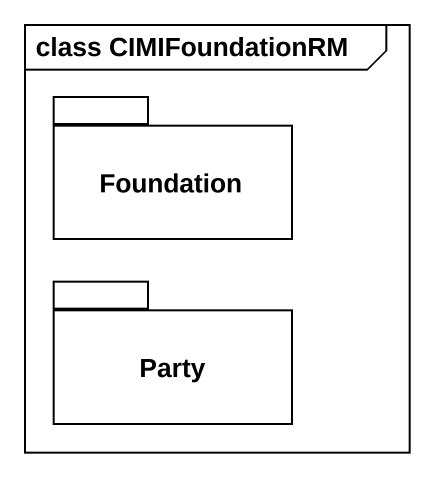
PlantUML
@startuml
mainframe class CIMIFoundationRM
package Foundation {
}
package Party {
}
@enduml
